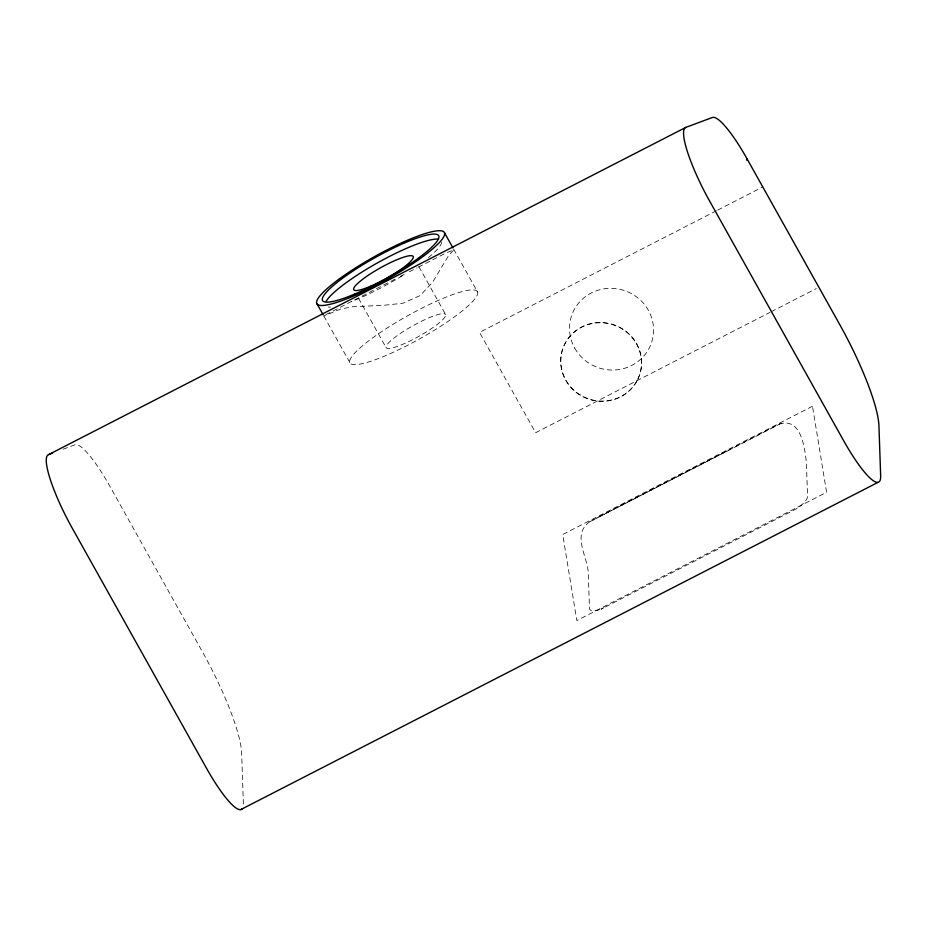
<?xml version="1.0" encoding="UTF-8"?>
<svg xmlns="http://www.w3.org/2000/svg" width="927" height="927" viewBox="0 0 927 927"><rect width="100%" height="100%" fill="white"/><g stroke="black" fill="none" stroke-linecap="round" stroke-linejoin="round"><path stroke-width="0.7" stroke-dasharray="4.63 3.48" d="M603.859 607.753L601.032 609.201L793.639 510.29A16.234 6.026 -31.7 0 0 807.556 496.235L806.42 463.06C804.81 448.065 801.368 417.127 779.422 424.033L596.478 517.973M637.66 379.56A40.556 39.143 19 0 0 597.73 322.828A40.556 39.143 19 0 0 567.903 383.743A40.556 39.143 19 0 0 637.66 379.56L637.741 379.317A40.556 39.143 19 0 0 597.811 322.584A40.556 39.143 19 0 0 567.996 383.5A40.556 39.143 19 0 0 637.741 379.317M726.826 451.055L589.804 521.739C570.893 534.949 588.703 557.637 588.332 575.053L589.468 608.239A16.234 6.026 -31.7 0 0 600.186 609.398L601.044 609.085M325.887 314.659L395.238 279.05M400.371 276.408L404.23 274.427M409.363 271.785L417.069 267.833M418.355 267.173L445.319 253.326L453.998 249.757L448.911 255.052L432.585 282.283L420.105 295.586L402.851 303.256L382.353 305.447L353.326 306.64L340.73 309.015L323.813 315.98M716.432 210.753L479.537 332.399L535.644 432.712L769.955 312.387M717.718 210.093L762.782 186.953M771.241 311.727L816.305 288.587M589.804 521.739L781.334 423.245M63.163 449.201L75.122 444.751A64.635 12.433 62.8 0 1 109.907 486.351L202.318 651.6A97.764 18.807 62.8 0 1 241.646 753.083L243.361 802.979A64.635 12.433 62.8 0 1 243.152 806.409M453.662 249.178L477.602 291.97A73.001 13.001 -29.2 0 1 385.597 355.644A73.001 13.001 -29.2 0 1 377.961 334.114A73.001 13.001 -29.2 0 1 477.602 291.97M418.888 266.721L445.667 314.601A34.067 6.072 -29.2 0 1 402.724 344.311A34.067 6.072 -29.2 0 1 399.166 334.265A34.067 6.072 -29.2 0 1 445.667 314.601M358.564 298.378L386.038 347.521M323.79 315.945L349.838 362.515M441.704 242.098A66.443 11.831 -29.2 0 1 427.382 258.401M402.364 275.713A66.443 11.831 -29.2 0 1 351.229 301.611M330.603 307.115A66.443 11.831 -29.2 0 1 328.32 307.034M812.481 406.246L562.724 534.497L576.837 620.557L826.594 492.295L812.481 406.246M574.717 348.088A42.178 40.707 19 0 0 647.498 351.101A42.178 40.707 19 0 0 612.399 288.355A42.178 40.707 19 0 0 574.717 348.088"/><path stroke-width="1.39" d="M746.78 160.29L747.197 159.085A64.635 12.433 62.8 0 0 712.411 117.486L685.841 127.37L48.552 454.636A64.635 12.433 62.8 0 0 72.306 528.286L206.327 767.927A64.635 12.433 62.8 0 0 242.26 808.645M240.707 809.63L877.996 482.364M48.552 454.636L52.538 453.152M747.197 159.085L839.607 324.334A97.764 18.807 62.8 0 1 878.935 425.817L880.65 475.713A64.635 12.433 62.8 0 1 843.616 440.661L709.595 201.02A64.635 12.433 62.8 0 1 685.841 127.37M444.52 232.804A73.001 13.001 -29.2 0 1 352.515 296.478A73.001 13.001 -29.2 0 1 344.879 274.948A73.001 13.001 -29.2 0 1 444.52 232.804L452.967 247.915M316.756 303.349L323.083 314.682M326.246 301.171A66.443 11.831 -29.2 0 1 379.433 261.785A66.443 11.831 -29.2 0 1 438.552 239.166M355.041 293.929A66.443 11.831 -29.2 0 0 438.772 235.979A66.443 11.831 -29.2 0 0 348.088 274.334A66.443 11.831 -29.2 0 0 355.041 293.929M370.313 286.35A34.067 6.072 -29.2 0 0 413.245 256.64A34.067 6.072 -29.2 0 0 366.756 276.304A34.067 6.072 -29.2 0 0 370.313 286.35"/></g></svg>
